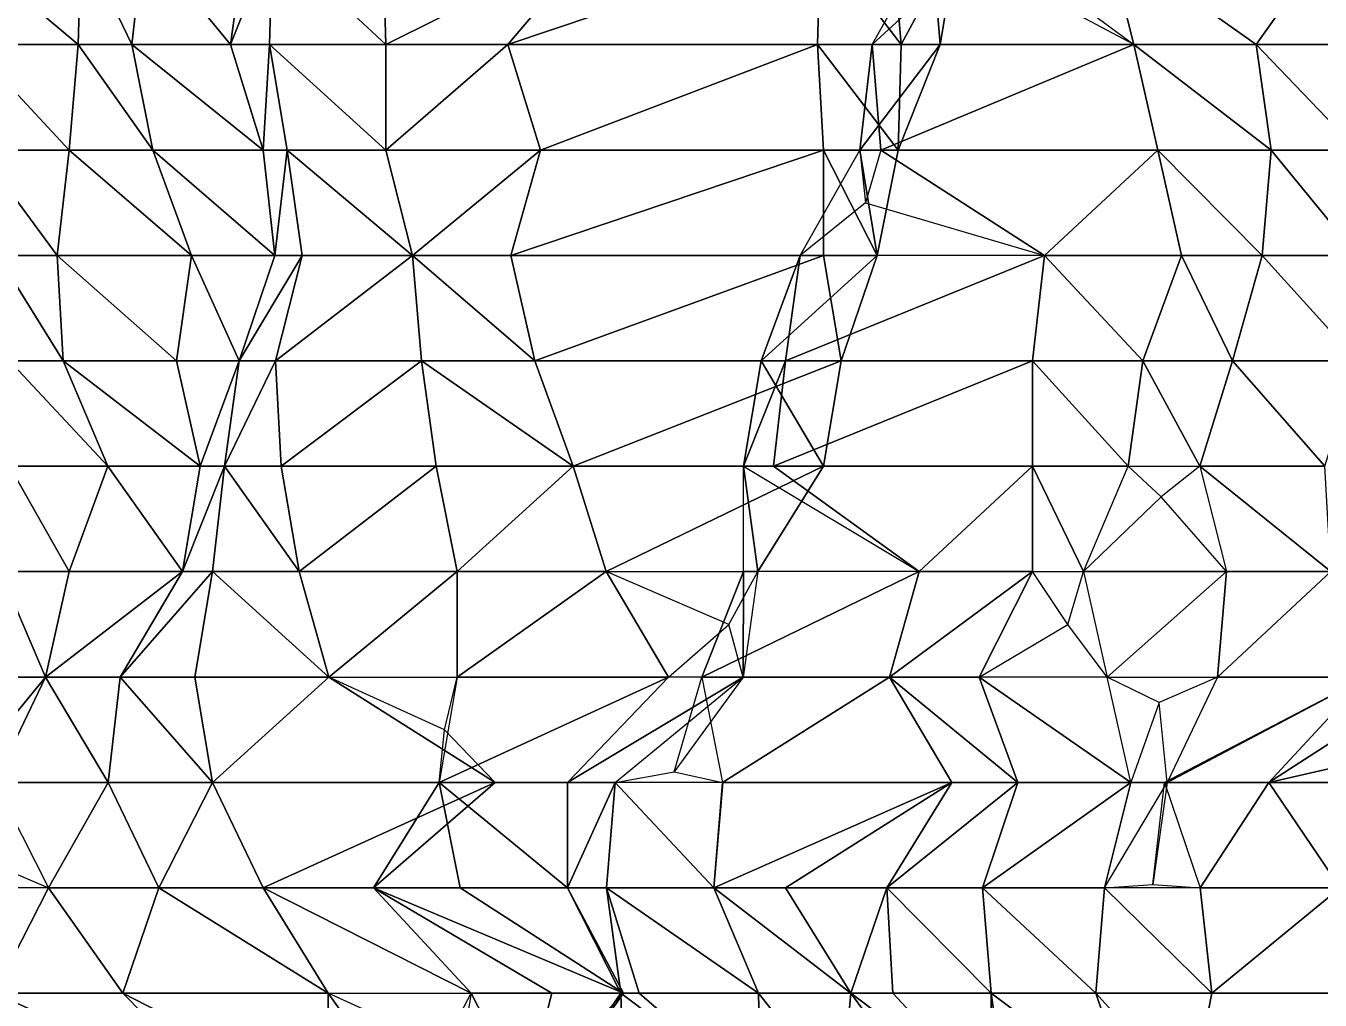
# Model space of a CAD drawing. Header units: metres. Extents: x -317 to 276, y -240 to 234.
# Drawn here: x -180.3 to -106.7, y -36.4 to 19.1 of the extents above; entities that cross this region are included whole.
import ezdxf

# ---------------------------------------------------------------- set-up
doc = ezdxf.new("R2010")
doc.units = ezdxf.units.M

msp = doc.modelspace()

# ---------------------------------------------------------------- linework, layer by layer
for points in [[(-184.49083, 24, -468.00378), (-177.36403, 18, -467.47327), (-177.19481, 24, -467.1635), (-177.1947, 24.0001, -467.16342)], [(-184.49083, 24, -468.00378), (-183.47557, 18, -466.1454), (-177.36403, 18, -467.47327), (-177.36392, 18.0001, -467.47318)], [(-177.19481, 24, -467.1635), (-177.36403, 18, -467.47327), (-174.29825, 18, -474.37634), (-174.29814, 18.0001, -474.37625)], [(-177.19481, 24, -467.1635), (-174.29825, 18, -474.37634), (-173.62141, 24, -473.13742), (-173.6213, 24.0001, -473.13733)], [(-173.62141, 24, -473.13742), (-174.29825, 18, -474.37634), (-168.69435, 18, -476.63345), (-168.69424, 18.0001, -476.63336)], [(-173.62141, 24, -473.13742), (-168.69435, 18, -476.63345), (-167.8483, 24, -475.08478), (-167.84819, 24.0001, -475.0847)], [(-168.69435, 18, -476.63345), (-166.47461, 18, -485.08524), (-166.3054, 24, -484.7755), (-166.3053, 24.0001, -484.77542)], [(-168.69435, 18, -476.63345), (-166.3054, 24, -484.7755), (-167.8483, 24, -475.08478), (-167.84819, 24.0001, -475.0847)], [(-166.3054, 24, -484.7755), (-166.47461, 18, -485.08524), (-159.85544, 18, -485.4839), (-159.85533, 18.0001, -485.4838)], [(-166.3054, 24, -484.7755), (-159.85544, 18, -485.4839), (-160.02464, 24, -485.79364), (-160.02454, 24.0001, -485.79355)], [(-159.85544, 18, -485.4839), (-147.82158, 24, -475.97107), (-160.02464, 24, -485.79364), (-160.02454, 24.0001, -485.79355)], [(-159.85544, 18, -485.4839), (-152.89786, 18, -485.26312), (-147.82158, 24, -475.97107), (-147.82147, 24.0001, -475.97098)], [(-152.89786, 18, -485.26312), (-135.2801, 18, -465.529), (-135.1109, 24, -465.21927), (-135.1108, 24.0001, -465.21918)], [(-152.89786, 18, -485.26312), (-135.1109, 24, -465.21927), (-147.82158, 24, -475.97107), (-147.82147, 24.0001, -475.97098)], [(-135.1109, 24, -465.21927), (-135.2801, 18, -465.529), (-130.52223, 18, -469.33478), (-130.52213, 18.0001, -469.3347)], [(-135.1109, 24, -465.21927), (-130.52223, 18, -469.33478), (-131.02986, 24, -470.26398), (-131.02975, 24.0001, -470.2639)], [(-128.30249, 18, -477.78656), (-132.17429, 18, -497.3888), (-128.79012, 24, -491.1941), (-128.79001, 24.0001, -491.194)], [(-130.52223, 18, -469.33478), (-127.28723, 24, -475.92813), (-131.02986, 24, -470.26398), (-131.02975, 24.0001, -470.2639)], [(-130.52223, 18, -469.33478), (-128.30249, 18, -477.78656), (-127.28723, 24, -475.92813), (-127.28713, 24.0001, -475.92804)], [(-128.30249, 18, -477.78656), (-128.79012, 24, -491.1941), (-127.28723, 24, -475.92813), (-127.28713, 24.0001, -475.92804)], [(-118.766754, 24, -497.8764), (-125.385925, 24, -497.47772), (-117.263885, 18, -482.61044), (-117.26379, 18.0001, -482.61035)], [(-118.766754, 24, -497.8764), (-117.263885, 18, -482.61044), (-110.30629, 18, -482.38965), (-110.30619, 18.0001, -482.38956)], [(-106.056046, 24, -487.12463), (-118.766754, 24, -497.8764), (-110.30629, 18, -482.38965), (-110.30619, 18.0001, -482.38956)], [(-106.056046, 24, -487.12463), (-110.30629, 18, -482.38965), (-104.19475, 18, -483.71753), (-104.19465, 18.0001, -483.71744)], [(-126.7048, 23.029419, -493.63446), (-132.17429, 18, -497.3888), (-117.263885, 18, -482.61044), (-117.26379, 18.0001, -482.61035)], [(-183.47557, 18, -466.1454), (-177.87164, 12, -468.40247), (-177.36403, 18, -467.47327), (-177.36392, 18.0001, -467.47318)], [(-183.47557, 18, -466.1454), (-182.96794, 12, -465.2162), (-177.87164, 12, -468.40247), (-177.87154, 12.0001, -468.40237)], [(-177.36403, 18, -467.47327), (-177.87164, 12, -468.40247), (-173.11378, 12, -472.20822), (-173.11368, 12.0001, -472.20813)], [(-177.36403, 18, -467.47327), (-173.11378, 12, -472.20822), (-174.29825, 18, -474.37634), (-174.29814, 18.0001, -474.37625)], [(-174.29825, 18, -474.37634), (-166.83305, 12, -473.22638), (-168.69435, 18, -476.63345), (-168.69424, 18.0001, -476.63336)], [(-174.29825, 18, -474.37634), (-173.11378, 12, -472.20822), (-166.83305, 12, -473.22638), (-166.83295, 12.0001, -473.2263)], [(-166.83305, 12, -473.22638), (-166.47461, 18, -485.08524), (-168.69435, 18, -476.63345), (-168.69424, 18.0001, -476.63336)], [(-166.83305, 12, -473.22638), (-165.45935, 12, -483.2268), (-166.47461, 18, -485.08524), (-166.4745, 18.0001, -485.08514)], [(-166.47461, 18, -485.08524), (-159.85544, 12, -485.4839), (-159.85544, 18, -485.4839), (-159.85533, 18.0001, -485.4838)], [(-166.47461, 18, -485.08524), (-165.45935, 12, -483.2268), (-159.85544, 12, -485.4839), (-159.85533, 12.0001, -485.4838)], [(-159.85544, 12, -485.4839), (-151.03656, 12, -481.85602), (-152.89786, 18, -485.26312), (-152.89775, 18.0001, -485.26303)], [(-159.85544, 12, -485.4839), (-152.89786, 18, -485.26312), (-159.85544, 18, -485.4839), (-159.85533, 18.0001, -485.4838)], [(-151.03656, 12, -481.85602), (-135.2801, 18, -465.529), (-152.89786, 18, -485.26312), (-152.89775, 18.0001, -485.26303)], [(-151.03656, 12, -481.85602), (-134.9417, 12, -464.90955), (-135.2801, 18, -465.529), (-135.28, 18.0001, -465.5289)], [(-135.2801, 18, -465.529), (-130.69144, 12, -469.6445), (-130.52223, 18, -469.33478), (-130.52213, 18.0001, -469.3347)], [(-135.2801, 18, -465.529), (-134.9417, 12, -464.90955), (-130.69144, 12, -469.6445), (-130.69133, 12.0001, -469.6444)], [(-130.69144, 12, -469.6445), (-132.87114, 12, -486.1494), (-128.30249, 18, -477.78656), (-128.30238, 18.0001, -477.78647)], [(-132.87114, 12, -486.1494), (-131.66666, 12, -496.4596), (-132.17429, 18, -497.3888), (-132.17418, 18.0001, -497.3887)], [(-132.87114, 12, -486.1494), (-132.17429, 18, -497.3888), (-128.30249, 18, -477.78656), (-128.30238, 18.0001, -477.78647)], [(-131.66666, 12, -496.4596), (-117.263885, 18, -482.61044), (-132.17429, 18, -497.3888), (-132.17418, 18.0001, -497.3887)], [(-131.66666, 12, -496.4596), (-115.91022, 12, -480.13257), (-117.263885, 18, -482.61044), (-117.26379, 18.0001, -482.61035)], [(-130.69144, 12, -469.6445), (-128.30249, 18, -477.78656), (-130.52223, 18, -469.33478), (-130.52213, 18.0001, -469.3347)], [(-117.263885, 18, -482.61044), (-109.46025, 12, -480.84097), (-110.30629, 18, -482.38965), (-110.30619, 18.0001, -482.38956)], [(-117.263885, 18, -482.61044), (-115.91022, 12, -480.13257), (-109.46025, 12, -480.84097), (-109.46015, 12.0001, -480.84088)], [(-110.30629, 18, -482.38965), (-104.53317, 12, -484.337), (-104.19475, 18, -483.71753), (-104.19465, 18.0001, -483.71744)], [(-110.30629, 18, -482.38965), (-109.46025, 12, -480.84097), (-104.53317, 12, -484.337), (-104.53307, 12.0001, -484.3369)], [(-182.96794, 12, -465.2162), (-178.5485, 6, -469.64142), (-177.87164, 12, -468.40247), (-177.87154, 12.0001, -468.40237)], [(-182.96794, 12, -465.2162), (-181.9527, 6, -463.35776), (-178.5485, 6, -469.64142), (-178.54839, 6.0001, -469.64133)], [(-177.87164, 12, -468.40247), (-178.5485, 6, -469.64142), (-170.91408, 6, -468.18164), (-170.91397, 6.0001, -468.18155)], [(-177.87164, 12, -468.40247), (-170.91408, 6, -468.18164), (-173.11378, 12, -472.20822), (-173.11368, 12.0001, -472.20813)], [(-173.11378, 12, -472.20822), (-166.15622, 6, -471.98743), (-166.83305, 12, -473.22638), (-166.83295, 12.0001, -473.2263)], [(-173.11378, 12, -472.20822), (-170.91408, 6, -468.18164), (-166.15622, 6, -471.98743), (-166.15611, 6.0001, -471.98734)], [(-166.15622, 6, -471.98743), (-165.45935, 12, -483.2268), (-166.83305, 12, -473.22638), (-166.83295, 12.0001, -473.2263)], [(-166.15622, 6, -471.98743), (-164.61331, 6, -481.67816), (-165.45935, 12, -483.2268), (-165.45924, 12.0001, -483.2267)], [(-165.45935, 12, -483.2268), (-158.33255, 6, -482.6963), (-159.85544, 12, -485.4839), (-159.85533, 12.0001, -485.4838)], [(-165.45935, 12, -483.2268), (-164.61331, 6, -481.67816), (-158.33255, 6, -482.6963), (-158.33244, 6.0001, -482.6962)], [(-158.33255, 6, -482.6963), (-151.03656, 12, -481.85602), (-159.85544, 12, -485.4839), (-159.85533, 12.0001, -485.4838)], [(-158.33255, 6, -482.6963), (-152.72864, 6, -484.95337), (-151.03656, 12, -481.85602), (-151.03645, 12.0001, -481.85593)], [(-152.72864, 6, -484.95337), (-134.9417, 6, -464.90955), (-134.9417, 12, -464.90955), (-134.94159, 12.0001, -464.90945)], [(-152.72864, 6, -484.95337), (-134.9417, 12, -464.90955), (-151.03656, 12, -481.85602), (-151.03645, 12.0001, -481.85593)], [(-131.8759, 6, -471.81265), (-136.25531, 6, -492.3441), (-132.87114, 12, -486.1494), (-132.87103, 12.0001, -486.14932)], [(-132.87114, 12, -486.1494), (-132.54994, 9, -488.89877), (-136.25531, 6, -492.3441), (-136.2552, 6.0001, -492.344)], [(-134.9417, 12, -464.90955), (-131.8759, 6, -471.81265), (-130.69144, 12, -469.6445), (-130.69133, 12.0001, -469.6444)], [(-134.9417, 12, -464.90955), (-134.9417, 6, -464.90955), (-131.8759, 6, -471.81265), (-131.8758, 6.0001, -471.81256)], [(-131.8759, 6, -471.81265), (-132.87114, 12, -486.1494), (-130.69144, 12, -469.6445), (-130.69133, 12.0001, -469.6444)], [(-122.36017, 6, -479.42416), (-131.66666, 12, -496.4596), (-132.54994, 9, -488.89877), (-132.54984, 9.0001, -488.89868)], [(-122.36017, 6, -479.42416), (-115.91022, 12, -480.13257), (-131.66666, 12, -496.4596), (-131.66655, 12.0001, -496.4595)], [(-122.36017, 6, -479.42416), (-114.55655, 6, -477.6547), (-115.91022, 12, -480.13257), (-115.91012, 12.0001, -480.13248)], [(-115.91022, 12, -480.13257), (-109.96788, 6, -481.77017), (-109.46025, 12, -480.84097), (-109.46015, 12.0001, -480.84088)], [(-115.91022, 12, -480.13257), (-114.55655, 6, -477.6547), (-109.96788, 6, -481.77017), (-109.96778, 6.0001, -481.77008)], [(-109.46025, 12, -480.84097), (-109.96788, 6, -481.77017), (-104.53317, 6, -484.337), (-104.53307, 6.0001, -484.3369)], [(-109.46025, 12, -480.84097), (-104.53317, 6, -484.337), (-104.53317, 12, -484.337), (-104.53307, 12.0001, -484.3369)], [(-181.9527, 6, -463.35776), (-178.21007, 0, -469.02194), (-178.5485, 6, -469.64142), (-178.54839, 6.0001, -469.64133)], [(-181.9527, 6, -463.35776), (-181.27585, 0, -462.11884), (-178.21007, 0, -469.02194), (-178.20996, 0.0001, -469.02185)], [(-178.5485, 6, -469.64142), (-171.76012, 0, -469.73035), (-170.91408, 6, -468.18164), (-170.91397, 6.0001, -468.18155)], [(-178.5485, 6, -469.64142), (-178.21007, 0, -469.02194), (-171.76012, 0, -469.73035), (-171.76001, 0.0001, -469.73026)], [(-170.91408, 6, -468.18164), (-171.76012, 0, -469.73035), (-168.18672, 0, -475.70425), (-168.18661, 0.0001, -475.70416)], [(-170.91408, 6, -468.18164), (-168.18672, 0, -475.70425), (-166.15622, 6, -471.98743), (-166.15611, 6.0001, -471.98734)], [(-168.18672, 0, -475.70425), (-166.13618, 0, -484.46576), (-164.61331, 6, -481.67816), (-164.6132, 6.0001, -481.67807)], [(-168.18672, 0, -475.70425), (-164.61331, 6, -481.67816), (-166.15622, 6, -471.98743), (-166.15611, 6.0001, -471.98734)], [(-166.13618, 0, -484.46576), (-157.82492, 0, -481.7671), (-158.33255, 6, -482.6963), (-158.33244, 6.0001, -482.6962)], [(-166.13618, 0, -484.46576), (-158.33255, 6, -482.6963), (-164.61331, 6, -481.67816), (-164.6132, 6.0001, -481.67807)], [(-158.33255, 6, -482.6963), (-151.37497, 0, -482.4755), (-152.72864, 6, -484.95337), (-152.72853, 6.0001, -484.95328)], [(-158.33255, 6, -482.6963), (-157.82492, 0, -481.7671), (-151.37497, 0, -482.4755), (-151.37486, 0.0001, -482.4754)], [(-151.37497, 0, -482.4755), (-134.9417, 6, -464.90955), (-152.72864, 6, -484.95337), (-152.72853, 6.0001, -484.95328)], [(-151.37497, 0, -482.4755), (-133.92644, 0, -463.05112), (-134.9417, 6, -464.90955), (-134.94159, 6.0001, -464.90945)], [(-133.92644, 0, -463.05112), (-138.47505, 0, -483.8923), (-131.8759, 6, -471.81265), (-131.8758, 6.0001, -471.81256)], [(-138.47505, 0, -483.8923), (-137.10136, 0, -493.89276), (-136.25531, 6, -492.3441), (-136.2552, 6.0001, -492.344)], [(-138.47505, 0, -483.8923), (-136.25531, 6, -492.3441), (-131.8759, 6, -471.81265), (-131.8758, 6.0001, -471.81256)], [(-137.10136, 0, -493.89276), (-123.037, 0, -480.6631), (-122.36017, 6, -479.42416), (-122.36007, 6.0001, -479.42407)], [(-137.10136, 0, -493.89276), (-122.36017, 6, -479.42416), (-136.25531, 6, -492.3441), (-136.2552, 6.0001, -492.344)], [(-133.92644, 0, -463.05112), (-131.8759, 6, -471.81265), (-134.9417, 6, -464.90955), (-134.94159, 6.0001, -464.90945)], [(-122.36017, 6, -479.42416), (-123.037, 0, -480.6631), (-116.756256, 0, -481.68124), (-116.75616, 0.0001, -481.68115)], [(-122.36017, 6, -479.42416), (-116.756256, 0, -481.68124), (-114.55655, 6, -477.6547), (-114.55645, 6.0001, -477.6546)], [(-114.55655, 6, -477.6547), (-116.756256, 0, -481.68124), (-111.65997, 0, -484.86752), (-111.659874, 0.0001, -484.86743)], [(-114.55655, 6, -477.6547), (-111.65997, 0, -484.86752), (-109.96788, 6, -481.77017), (-109.96778, 6.0001, -481.77008)], [(-109.96788, 6, -481.77017), (-111.65997, 0, -484.86752), (-104.53317, 0, -484.337), (-104.53307, 0.0001, -484.3369)], [(-109.96788, 6, -481.77017), (-104.53317, 0, -484.337), (-104.53317, 6, -484.337), (-104.53307, 6.0001, -484.3369)], [(-181.27585, 0, -462.11884), (-175.67194, -6, -464.37592), (-178.21007, 0, -469.02194), (-178.20996, 0.0001, -469.02185)], [(-181.27585, 0, -462.11884), (-181.27585, -6, -462.11884), (-175.67194, -6, -464.37592), (-175.67183, -5.9999, -464.37582)], [(-178.21007, 0, -469.02194), (-170.40645, -6, -467.25244), (-171.76012, 0, -469.73035), (-171.76001, 0.0001, -469.73026)], [(-178.21007, 0, -469.02194), (-175.67194, -6, -464.37592), (-170.40645, -6, -467.25244), (-170.40634, -5.9999, -467.25235)], [(-170.40645, -6, -467.25244), (-168.18672, 0, -475.70425), (-171.76012, 0, -469.73035), (-171.76001, 0.0001, -469.73026)], [(-170.40645, -6, -467.25244), (-169.03276, -6, -477.25293), (-168.18672, 0, -475.70425), (-168.18661, 0.0001, -475.70416)], [(-169.03276, -6, -477.25293), (-165.79778, -6, -483.84628), (-166.13618, 0, -484.46576), (-166.13608, 0.0001, -484.46567)], [(-169.03276, -6, -477.25293), (-166.13618, 0, -484.46576), (-168.18672, 0, -475.70425), (-168.18661, 0.0001, -475.70416)], [(-165.79778, -6, -483.84628), (-157.82492, 0, -481.7671), (-166.13618, 0, -484.46576), (-166.13608, 0.0001, -484.46567)], [(-165.79778, -6, -483.84628), (-156.97888, -6, -480.2184), (-157.82492, 0, -481.7671), (-157.82481, 0.0001, -481.767)], [(-157.82492, 0, -481.7671), (-149.17526, -6, -478.44894), (-151.37497, 0, -482.4755), (-151.37486, 0.0001, -482.4754)], [(-157.82492, 0, -481.7671), (-156.97888, -6, -480.2184), (-149.17526, -6, -478.44894), (-149.17516, -5.9999, -478.44885)], [(-149.17526, -6, -478.44894), (-133.92644, 0, -463.05112), (-151.37497, 0, -482.4755), (-151.37486, 0.0001, -482.4754)], [(-149.17526, -6, -478.44894), (-134.9417, -6, -464.90955), (-133.92644, 0, -463.05112), (-133.92633, 0.0001, -463.05103)], [(-134.9417, -6, -464.90955), (-139.49031, -6, -485.75073), (-138.47505, 0, -483.8923), (-138.47495, 0.0001, -483.8922)], [(-139.49031, -6, -485.75073), (-137.7782, -6, -495.1317), (-137.10136, 0, -493.89276), (-137.10126, 0.0001, -493.89267)], [(-139.49031, -6, -485.75073), (-137.10136, 0, -493.89276), (-138.47505, 0, -483.8923), (-138.47495, 0.0001, -483.8922)], [(-134.9417, -6, -464.90955), (-138.47505, 0, -483.8923), (-133.92644, 0, -463.05112), (-133.92633, 0.0001, -463.05103)], [(-137.7782, -6, -495.1317), (-123.037, -6, -480.6631), (-123.037, 0, -480.6631), (-123.0369, 0.0001, -480.663)], [(-137.7782, -6, -495.1317), (-123.037, 0, -480.6631), (-137.10136, 0, -493.89276), (-137.10126, 0.0001, -493.89267)], [(-123.037, 0, -480.6631), (-117.60231, -6, -483.22992), (-116.756256, 0, -481.68124), (-116.75616, 0.0001, -481.68115)], [(-123.037, 0, -480.6631), (-123.037, -6, -480.6631), (-117.60231, -6, -483.22992), (-117.60221, -5.9999, -483.22983)], [(-116.756256, 0, -481.68124), (-117.60231, -6, -483.22992), (-113.52127, -6, -488.2746), (-113.52117, -5.9999, -488.2745)], [(-116.756256, 0, -481.68124), (-113.52127, -6, -488.2746), (-111.65997, 0, -484.86752), (-111.659874, 0.0001, -484.86743)], [(-111.65997, 0, -484.86752), (-113.52127, -6, -488.2746), (-106.39447, -6, -487.74408), (-106.39437, -5.9999, -487.744)], [(-111.65997, 0, -484.86752), (-106.39447, -6, -487.74408), (-104.53317, 0, -484.337), (-104.53307, 0.0001, -484.3369)], [(-181.27585, -6, -462.11884), (-181.78348, -12, -463.04803), (-177.87164, -12, -468.40247), (-177.87154, -11.9999, -468.40237)], [(-181.27585, -6, -462.11884), (-177.87164, -12, -468.40247), (-175.67194, -6, -464.37592), (-175.67183, -5.9999, -464.37582)], [(-175.67194, -6, -464.37592), (-177.87164, -12, -468.40247), (-171.42169, -12, -469.11087), (-171.42159, -11.9999, -469.11078)], [(-175.67194, -6, -464.37592), (-171.42169, -12, -469.11087), (-170.40645, -6, -467.25244), (-170.40634, -5.9999, -467.25235)], [(-171.42169, -12, -469.11087), (-169.7096, -12, -478.49185), (-169.03276, -6, -477.25293), (-169.03265, -5.9999, -477.25284)], [(-171.42169, -12, -469.11087), (-169.03276, -6, -477.25293), (-170.40645, -6, -467.25244), (-170.40634, -5.9999, -467.25235)], [(-169.03276, -6, -477.25293), (-169.7096, -12, -478.49185), (-164.78252, -12, -481.98788), (-164.78241, -11.9999, -481.9878)], [(-169.03276, -6, -477.25293), (-164.78252, -12, -481.98788), (-165.79778, -6, -483.84628), (-165.79767, -5.9999, -483.8462)], [(-164.78252, -12, -481.98788), (-156.97888, -6, -480.2184), (-165.79778, -6, -483.84628), (-165.79767, -5.9999, -483.8462)], [(-164.78252, -12, -481.98788), (-155.79442, -12, -478.05026), (-156.97888, -6, -480.2184), (-156.97878, -5.9999, -480.21832)], [(-155.79442, -12, -478.05026), (-149.17526, -6, -478.44894), (-156.97888, -6, -480.2184), (-156.97878, -5.9999, -480.21832)], [(-155.79442, -12, -478.05026), (-147.31396, -12, -475.04187), (-149.17526, -6, -478.44894), (-149.17516, -5.9999, -478.44885)], [(-147.31396, -12, -475.04187), (-134.9417, -6, -464.90955), (-149.17526, -6, -478.44894), (-149.17516, -5.9999, -478.44885)], [(-147.31396, -12, -475.04187), (-138.66429, -12, -471.7237), (-134.9417, -6, -464.90955), (-134.94159, -5.9999, -464.90945)], [(-138.66429, -12, -471.7237), (-139.49031, -12, -485.75073), (-139.49031, -6, -485.75073), (-139.4902, -5.9999, -485.75064)], [(-138.66429, -12, -471.7237), (-139.49031, -6, -485.75073), (-134.9417, -6, -464.90955), (-134.94159, -5.9999, -464.90945)], [(-129.48695, -12, -479.9547), (-137.7782, -6, -495.1317), (-139.49031, -6, -485.75073), (-139.4902, -5.9999, -485.75064)], [(-129.48695, -12, -479.9547), (-123.037, -6, -480.6631), (-137.7782, -6, -495.1317), (-137.77809, -5.9999, -495.13162)], [(-129.48695, -12, -479.9547), (-123.037, -12, -480.6631), (-123.037, -6, -480.6631), (-123.0369, -5.9999, -480.663)], [(-123.037, -6, -480.6631), (-120.14044, -12, -487.87595), (-117.60231, -6, -483.22992), (-117.60221, -5.9999, -483.22983)], [(-123.037, -6, -480.6631), (-123.037, -12, -480.6631), (-120.14044, -12, -487.87595), (-120.14034, -11.9999, -487.87585)], [(-113.52127, -6, -488.2746), (-115.70984, -7.75, -486.0233), (-117.60231, -6, -483.22992), (-117.60221, -5.9999, -483.22983)], [(-113.52127, -6, -488.2746), (-106.056046, -12, -487.12463), (-106.39447, -6, -487.74408), (-106.39437, -5.9999, -487.744)], [(-113.52127, -6, -488.2746), (-111.99838, -12, -485.487), (-106.056046, -12, -487.12463), (-106.05595, -11.9999, -487.12454)], [(-115.70984, -7.75, -486.0233), (-120.14044, -12, -487.87595), (-111.99838, -12, -485.487), (-111.99828, -11.9999, -485.4869)], [(-181.78348, -12, -463.04803), (-183.814, -18, -466.76483), (-179.22533, -18, -470.88034), (-179.22522, -17.9999, -470.88025)], [(-181.78348, -12, -463.04803), (-179.22533, -18, -470.88034), (-177.87164, -12, -468.40247), (-177.87154, -11.9999, -468.40237)], [(-179.22533, -18, -470.88034), (-174.97508, -18, -475.6153), (-171.42169, -12, -469.11087), (-171.42159, -11.9999, -469.11078)], [(-179.22533, -18, -470.88034), (-171.42169, -12, -469.11087), (-177.87164, -12, -468.40247), (-177.87154, -11.9999, -468.40237)], [(-174.97508, -18, -475.6153), (-170.72485, -18, -480.35028), (-169.7096, -12, -478.49185), (-169.70949, -11.9999, -478.49176)], [(-174.97508, -18, -475.6153), (-169.7096, -12, -478.49185), (-171.42169, -12, -469.11087), (-171.42159, -11.9999, -469.11078)], [(-169.7096, -12, -478.49185), (-170.72485, -18, -480.35028), (-163.09042, -18, -478.89053), (-163.09032, -17.9999, -478.89044)], [(-169.7096, -12, -478.49185), (-163.09042, -18, -478.89053), (-164.78252, -12, -481.98788), (-164.78241, -11.9999, -481.9878)], [(-163.09042, -18, -478.89053), (-155.79442, -12, -478.05026), (-164.78252, -12, -481.98788), (-164.78241, -11.9999, -481.9878)], [(-163.09042, -18, -478.89053), (-155.79442, -18, -478.05026), (-155.79442, -12, -478.05026), (-155.79431, -11.9999, -478.05017)], [(-155.79442, -18, -478.05026), (-143.76057, -18, -468.5374), (-147.31396, -12, -475.04187), (-147.31386, -11.9999, -475.04178)], [(-155.79442, -18, -478.05026), (-147.31396, -12, -475.04187), (-155.79442, -12, -478.05026), (-155.79431, -11.9999, -478.05017)], [(-143.76057, -18, -468.5374), (-140.32768, -15, -472.36182), (-147.31396, -12, -475.04187), (-147.31386, -11.9999, -475.04178)], [(-139.51033, -18, -473.27237), (-141.85924, -18, -490.087), (-139.49031, -12, -485.75073), (-139.4902, -11.9999, -485.75064)], [(-141.85924, -18, -490.087), (-131.17905, -18, -483.05206), (-129.48695, -12, -479.9547), (-129.48685, -11.9999, -479.95462)], [(-141.85924, -18, -490.087), (-129.48695, -12, -479.9547), (-139.49031, -12, -485.75073), (-139.4902, -11.9999, -485.75064)], [(-138.66429, -12, -471.7237), (-139.51033, -18, -473.27237), (-140.32768, -15, -472.36182), (-140.32758, -14.9999, -472.36172)], [(-139.51033, -18, -473.27237), (-139.49031, -12, -485.75073), (-138.66429, -12, -471.7237), (-138.66418, -11.9999, -471.7236)], [(-131.17905, -18, -483.05206), (-126.08276, -18, -486.23834), (-123.037, -12, -480.6631), (-123.0369, -11.9999, -480.663)], [(-131.17905, -18, -483.05206), (-123.037, -12, -480.6631), (-129.48695, -12, -479.9547), (-129.48685, -11.9999, -479.95462)], [(-123.037, -12, -480.6631), (-126.08276, -18, -486.23834), (-121.03169, -15, -485.65662), (-121.03159, -14.9999, -485.65652)], [(-118.78677, -18, -485.39807), (-121.03169, -15, -485.65662), (-120.14044, -12, -487.87595), (-120.14034, -11.9999, -487.87585)], [(-118.78677, -18, -485.39807), (-111.99838, -12, -485.487), (-120.14044, -12, -487.87595), (-120.14034, -11.9999, -487.87585)], [(-118.78677, -18, -485.39807), (-112.50601, -18, -486.4162), (-111.99838, -12, -485.487), (-111.99828, -11.9999, -485.4869)], [(-112.50601, -18, -486.4162), (-104.02554, -18, -483.40778), (-106.056046, -12, -487.12463), (-106.05595, -11.9999, -487.12454)], [(-112.50601, -18, -486.4162), (-106.056046, -12, -487.12463), (-111.99838, -12, -485.487), (-111.99828, -11.9999, -485.4869)], [(-184.1524, -24, -467.3843), (-182.10188, -24, -476.14584), (-179.22533, -18, -470.88034), (-179.22522, -17.9999, -470.88025)], [(-184.1524, -24, -467.3843), (-179.22533, -18, -470.88034), (-183.814, -18, -466.76483), (-183.81389, -17.9999, -466.76474)], [(-179.22533, -18, -470.88034), (-182.10188, -24, -476.14584), (-175.65193, -24, -476.85425), (-175.65182, -23.9999, -476.85416)], [(-179.22533, -18, -470.88034), (-175.65193, -24, -476.85425), (-174.97508, -18, -475.6153), (-174.97498, -17.9999, -475.6152)], [(-174.97508, -18, -475.6153), (-175.65193, -24, -476.85425), (-169.7096, -24, -478.49185), (-169.70949, -23.9999, -478.49176)], [(-174.97508, -18, -475.6153), (-169.7096, -24, -478.49185), (-170.72485, -18, -480.35028), (-170.72475, -17.9999, -480.3502)], [(-169.7096, -24, -478.49185), (-163.09042, -18, -478.89053), (-170.72485, -18, -480.35028), (-170.72475, -17.9999, -480.3502)], [(-169.7096, -24, -478.49185), (-153.61472, -24, -461.54538), (-163.09042, -18, -478.89053), (-163.09032, -17.9999, -478.89044)], [(-153.61472, -24, -461.54538), (-156.5005, -21, -478.1316), (-163.09042, -18, -478.89053), (-163.09032, -17.9999, -478.89044)], [(-156.80966, -24, -479.9087), (-149.51367, -24, -479.06842), (-143.76057, -18, -468.5374), (-143.76047, -17.9999, -468.53732)], [(-156.80966, -24, -479.9087), (-143.76057, -18, -468.5374), (-155.79442, -18, -478.05026), (-155.79431, -17.9999, -478.05017)], [(-155.79442, -18, -478.05026), (-156.80966, -24, -479.9087), (-156.5005, -21, -478.1316), (-156.5004, -20.9999, -478.1315)], [(-149.51367, -24, -479.06842), (-146.78632, -24, -486.59097), (-139.51033, -18, -473.27237), (-139.51022, -17.9999, -473.27228)], [(-149.51367, -24, -479.06842), (-139.51033, -18, -473.27237), (-143.76057, -18, -468.5374), (-143.76047, -17.9999, -468.53732)], [(-139.51033, -18, -473.27237), (-143.42596, -23.399994, -486.6974), (-141.85924, -18, -490.087), (-141.85913, -17.9999, -490.0869)], [(-140.67477, -24, -487.91885), (-131.17905, -18, -483.05206), (-141.85924, -18, -490.087), (-141.85913, -17.9999, -490.0869)], [(-140.67477, -24, -487.91885), (-127.625656, -24, -476.5476), (-131.17905, -18, -483.05206), (-131.17894, -17.9999, -483.05197)], [(-123.88306, -24, -482.2118), (-126.08276, -18, -486.23834), (-131.17905, -18, -483.05206), (-131.17894, -17.9999, -483.05197)], [(-123.88306, -24, -482.2118), (-131.17905, -18, -483.05206), (-127.625656, -24, -476.5476), (-127.62556, -23.9999, -476.54752)], [(-126.08276, -18, -486.23834), (-117.433105, -24, -482.92017), (-118.78677, -18, -485.39807), (-118.786674, -17.9999, -485.39798)], [(-126.08276, -18, -486.23834), (-123.88306, -24, -482.2118), (-117.433105, -24, -482.92017), (-117.43301, -23.9999, -482.92007)], [(-112.50601, -18, -486.4162), (-115.82913, -19.440002, -486.24164), (-118.78677, -18, -485.39807), (-118.786674, -17.9999, -485.39798)], [(-115.38257, -24, -491.6817), (-115.53175, -24, -504.4698), (-104.02554, -18, -483.40778), (-104.025444, -17.9999, -483.40768)], [(-104.02554, -18, -483.40778), (-115.53175, -24, -504.4698), (-109.58943, -24, -506.1074), (-109.58933, -23.9999, -506.1073)], [(-115.38257, -24, -491.6817), (-104.02554, -18, -483.40778), (-112.50601, -18, -486.4162), (-112.50591, -17.9999, -486.4161)], [(-104.02554, -18, -483.40778), (-109.58943, -24, -506.1074), (-100.28293, -18, -489.07196), (-100.28283, -17.9999, -489.07187)], [(-109.58943, -24, -506.1074), (-84.8649, -24, -473.3644), (-83.342026, -18, -470.57678), (-83.34193, -17.9999, -470.5767)], [(-109.58943, -24, -506.1074), (-83.342026, -18, -470.57678), (-100.28293, -18, -489.07196), (-100.28283, -17.9999, -489.07187)], [(-115.82913, -19.440002, -486.24164), (-117.433105, -24, -482.92017), (-115.38257, -24, -491.6817), (-115.38247, -23.9999, -491.6816)], [(-143.42596, -23.399994, -486.6974), (-140.67477, -24, -487.91885), (-146.78632, -24, -486.59097), (-146.78621, -23.9999, -486.59088)], [(-175.65193, -24, -476.85425), (-182.10188, -24, -476.14584), (-179.0561, -30, -470.57062), (-179.056, -29.9999, -470.57053)], [(-175.65193, -24, -476.85425), (-179.0561, -30, -470.57062), (-172.77538, -30, -471.58875), (-172.77527, -29.9999, -471.58865)], [(-169.7096, -24, -478.49185), (-175.65193, -24, -476.85425), (-172.77538, -30, -471.58875), (-172.77527, -29.9999, -471.58865)], [(-169.7096, -24, -478.49185), (-172.77538, -30, -471.58875), (-166.83305, -30, -473.22638), (-166.83295, -29.9999, -473.2263)], [(-166.83305, -30, -473.22638), (-153.61472, -24, -461.54538), (-169.7096, -24, -478.49185), (-169.70949, -23.9999, -478.49176)], [(-166.83305, -30, -473.22638), (-160.55229, -30, -474.2445), (-153.61472, -24, -461.54538), (-153.61461, -23.9999, -461.5453)], [(-160.55229, -30, -474.2445), (-155.62521, -30, -477.74054), (-156.80966, -24, -479.9087), (-156.80956, -23.9999, -479.9086)], [(-160.55229, -30, -474.2445), (-156.80966, -24, -479.9087), (-153.61472, -24, -461.54538), (-153.61461, -23.9999, -461.5453)], [(-156.80966, -24, -479.9087), (-149.51367, -30, -479.06842), (-149.51367, -24, -479.06842), (-149.51357, -23.9999, -479.06833)], [(-156.80966, -24, -479.9087), (-155.62521, -30, -477.74054), (-149.51367, -30, -479.06842), (-149.51357, -29.9999, -479.06833)], [(-149.51367, -30, -479.06842), (-147.29395, -30, -487.5202), (-146.78632, -24, -486.59097), (-146.78621, -23.9999, -486.59088)], [(-149.51367, -30, -479.06842), (-146.78632, -24, -486.59097), (-149.51367, -24, -479.06842), (-149.51357, -23.9999, -479.06833)], [(-146.78632, -24, -486.59097), (-147.29395, -30, -487.5202), (-141.1824, -30, -488.84808), (-141.1823, -29.9999, -488.848)], [(-146.78632, -24, -486.59097), (-141.1824, -30, -488.84808), (-140.67477, -24, -487.91885), (-140.67467, -23.9999, -487.91876)], [(-141.1824, -30, -488.84808), (-137.10136, -30, -493.89276), (-127.625656, -24, -476.5476), (-127.62556, -23.9999, -476.54752)], [(-141.1824, -30, -488.84808), (-127.625656, -24, -476.5476), (-140.67477, -24, -487.91885), (-140.67467, -23.9999, -487.91876)], [(-127.625656, -24, -476.5476), (-137.10136, -30, -493.89276), (-131.32825, -30, -495.84012), (-131.32814, -29.9999, -495.84003)], [(-127.625656, -24, -476.5476), (-131.32825, -30, -495.84012), (-123.88306, -24, -482.2118), (-123.88296, -23.9999, -482.2117)], [(-123.88306, -24, -482.2118), (-131.32825, -30, -495.84012), (-125.893555, -30, -498.40692), (-125.893456, -29.9999, -498.40683)], [(-123.88306, -24, -482.2118), (-125.893555, -30, -498.40692), (-117.433105, -24, -482.92017), (-117.43301, -23.9999, -482.92007)], [(-117.433105, -24, -482.92017), (-125.893555, -30, -498.40692), (-118.93596, -30, -498.18613), (-118.93586, -29.9999, -498.18604)], [(-117.433105, -24, -482.92017), (-118.93596, -30, -498.18613), (-115.38257, -24, -491.6817), (-115.38247, -23.9999, -491.6816)], [(-115.38257, -24, -491.6817), (-116.195526, -29.818176, -499.4273), (-115.53175, -24, -504.4698), (-115.531654, -23.9999, -504.4697)], [(-109.58943, -24, -506.1074), (-115.53175, -24, -504.4698), (-113.50125, -30, -500.75296), (-113.50115, -29.9999, -500.75287)], [(-109.58943, -24, -506.1074), (-113.50125, -30, -500.75296), (-105.52841, -30, -498.67377), (-105.52831, -29.9999, -498.67368)], [(-105.52841, -30, -498.67377), (-84.8649, -24, -473.3644), (-109.58943, -24, -506.1074), (-109.58933, -23.9999, -506.1073)], [(-182.41985, -28.559998, -470.4704), (-179.0561, -30, -470.57062), (-185.33687, -30, -469.55246), (-185.33676, -29.9999, -469.55237)], [(-179.0561, -30, -470.57062), (-185.33687, -30, -469.55246), (-182.1219, -36, -463.66748), (-182.1218, -35.9999, -463.6674)], [(-179.0561, -30, -470.57062), (-182.1219, -36, -463.66748), (-174.82588, -36, -462.82724), (-174.82578, -35.9999, -462.82715)], [(-172.77538, -30, -471.58875), (-179.0561, -30, -470.57062), (-174.82588, -36, -462.82724), (-174.82578, -35.9999, -462.82715)], [(-172.77538, -30, -471.58875), (-174.82588, -36, -462.82724), (-163.13046, -36, -453.93384), (-163.13036, -35.9999, -453.93375)], [(-166.83305, -30, -473.22638), (-172.77538, -30, -471.58875), (-163.13046, -36, -453.93384), (-163.13036, -35.9999, -453.93375)], [(-166.83305, -30, -473.22638), (-163.13046, -36, -453.93384), (-154.98842, -36, -451.54492), (-154.98831, -35.9999, -451.54483)], [(-160.55229, -30, -474.2445), (-166.83305, -30, -473.22638), (-154.98842, -36, -451.54492), (-154.98831, -35.9999, -451.54483)], [(-146.31871, -36, -460.7051), (-155.62521, -30, -477.74054), (-160.55229, -30, -474.2445), (-160.55219, -29.9999, -474.24442)], [(-160.55229, -30, -474.2445), (-154.98842, -36, -451.54492), (-150.39975, -36, -455.6604), (-150.39964, -35.9999, -455.6603)], [(-146.31871, -36, -460.7051), (-160.55229, -30, -474.2445), (-150.39975, -36, -455.6604), (-150.39964, -35.9999, -455.6603)], [(-149.51367, -30, -479.06842), (-155.62521, -30, -477.74054), (-146.31871, -36, -460.7051), (-146.3186, -35.9999, -460.70502)], [(-146.46791, -36, -473.49316), (-147.29395, -30, -487.5202), (-149.51367, -30, -479.06842), (-149.51357, -29.9999, -479.06833)], [(-149.51367, -30, -479.06842), (-146.31871, -36, -460.7051), (-146.46791, -36, -473.49316), (-146.4678, -35.9999, -473.49307)], [(-146.46791, -36, -473.49316), (-145.43265, -36, -484.1131), (-147.29395, -30, -487.5202), (-147.29384, -29.9999, -487.5201)], [(-147.29395, -30, -487.5202), (-138.64426, -36, -484.20203), (-141.1824, -30, -488.84808), (-141.1823, -29.9999, -488.848)], [(-147.29395, -30, -487.5202), (-145.43265, -36, -484.1131), (-138.64426, -36, -484.20203), (-138.64415, -35.9999, -484.20193)], [(-133.37875, -36, -487.0786), (-137.10136, -30, -493.89276), (-141.1824, -30, -488.84808), (-141.1823, -29.9999, -488.848)], [(-133.37875, -36, -487.0786), (-141.1824, -30, -488.84808), (-138.64426, -36, -484.20203), (-138.64415, -35.9999, -484.20193)], [(-131.32825, -30, -495.84012), (-137.10136, -30, -493.89276), (-133.37875, -36, -487.0786), (-133.37865, -35.9999, -487.07852)], [(-131.32825, -30, -495.84012), (-133.37875, -36, -487.0786), (-130.98982, -36, -495.22064), (-130.98972, -35.9999, -495.22055)], [(-131.32825, -30, -495.84012), (-125.385925, -36, -497.47772), (-125.893555, -30, -498.40692), (-125.893456, -29.9999, -498.40683)], [(-131.32825, -30, -495.84012), (-130.98982, -36, -495.22064), (-125.385925, -36, -497.47772), (-125.385826, -35.9999, -497.47763)], [(-125.893555, -30, -498.40692), (-119.44359, -36, -499.11536), (-118.93596, -30, -498.18613), (-118.93586, -29.9999, -498.18604)], [(-125.893555, -30, -498.40692), (-125.385925, -36, -497.47772), (-119.44359, -36, -499.11536), (-119.44349, -35.9999, -499.11526)], [(-118.93596, -30, -498.18613), (-119.44359, -36, -499.11536), (-112.8244, -36, -499.514), (-112.8243, -35.9999, -499.51392)], [(-116.195526, -29.818176, -499.4273), (-113.50125, -30, -500.75296), (-118.93596, -30, -498.18613), (-118.93586, -29.9999, -498.18604)], [(-118.93596, -30, -498.18613), (-112.8244, -36, -499.514), (-113.50125, -30, -500.75296), (-113.50115, -29.9999, -500.75287)], [(-112.8244, -36, -499.514), (-105.52841, -30, -498.67377), (-113.50125, -30, -500.75296), (-113.50115, -29.9999, -500.75287)], [(-112.8244, -36, -499.514), (-88.77672, -36, -468.00998), (-105.52841, -30, -498.67377), (-105.52831, -29.9999, -498.67368)], [(-168.9236, -42, -439.50818), (-182.1219, -36, -463.66748), (-187.04898, -36, -460.17148), (-187.04887, -35.9999, -460.1714)], [(-168.9236, -42, -439.50818), (-187.04898, -36, -460.17148), (-184.84926, -42, -456.14493), (-184.84915, -41.9999, -456.14484)], [(-174.82588, -36, -462.82724), (-182.1219, -36, -463.66748), (-168.9236, -42, -439.50818), (-168.9235, -41.9999, -439.5081)], [(-174.82588, -36, -462.82724), (-168.9236, -42, -439.50818), (-163.15047, -42, -441.4555), (-163.15036, -41.9999, -441.4554)], [(-163.13046, -36, -453.93384), (-174.82588, -36, -462.82724), (-163.15047, -42, -441.4555), (-163.15036, -41.9999, -441.4554)], [(-163.13046, -36, -453.93384), (-163.15047, -42, -441.4555), (-158.90024, -42, -446.1905), (-158.90013, -41.9999, -446.1904)], [(-158.90024, -42, -446.1905), (-156.56429, -39, -452.0073), (-163.13046, -36, -453.93384), (-163.13036, -35.9999, -453.93375)], [(-154.98842, -36, -451.54492), (-156.00368, -42, -453.40332), (-156.56429, -39, -452.0073), (-156.56418, -38.9999, -452.0072)], [(-154.98842, -36, -451.54492), (-156.00368, -42, -453.40332), (-151.92264, -42, -458.44803), (-151.92253, -41.9999, -458.44794)], [(-154.98842, -36, -451.54492), (-151.92264, -42, -458.44803), (-150.39975, -36, -455.6604), (-150.39964, -35.9999, -455.6603)], [(-151.92264, -42, -458.44803), (-150.54893, -42, -468.4485), (-146.31871, -36, -460.7051), (-146.3186, -35.9999, -460.70502)], [(-151.92264, -42, -458.44803), (-146.31871, -36, -460.7051), (-150.39975, -36, -455.6604), (-150.39964, -35.9999, -455.6603)], [(-150.54893, -42, -468.4485), (-146.2987, -42, -473.18344), (-146.46791, -36, -473.49316), (-146.4678, -35.9999, -473.49307)], [(-150.54893, -42, -468.4485), (-146.46791, -36, -473.49316), (-146.31871, -36, -460.7051), (-146.3186, -35.9999, -460.70502)], [(-138.49509, -42, -471.41397), (-145.43265, -36, -484.1131), (-146.46791, -36, -473.49316), (-146.4678, -35.9999, -473.49307)], [(-138.49509, -42, -471.41397), (-146.46791, -36, -473.49316), (-146.2987, -42, -473.18344), (-146.2986, -41.9999, -473.18335)], [(-138.64426, -36, -484.20203), (-145.43265, -36, -484.1131), (-138.49509, -42, -471.41397), (-138.49498, -41.9999, -471.41388)], [(-138.64426, -36, -484.20203), (-138.49509, -42, -471.41397), (-133.9064, -42, -475.52945), (-133.9063, -41.9999, -475.52936)], [(-133.37875, -36, -487.0786), (-138.64426, -36, -484.20203), (-133.9064, -42, -475.52945), (-133.9063, -41.9999, -475.52936)], [(-133.37875, -36, -487.0786), (-133.9064, -42, -475.52945), (-128.97932, -42, -479.02548), (-128.97922, -41.9999, -479.0254)], [(-125.40593, -42, -484.9994), (-130.98982, -36, -495.22064), (-133.37875, -36, -487.0786), (-133.37865, -35.9999, -487.07852)], [(-125.40593, -42, -484.9994), (-133.37875, -36, -487.0786), (-128.97932, -42, -479.02548), (-128.97922, -41.9999, -479.0254)], [(-125.385925, -36, -497.47772), (-130.98982, -36, -495.22064), (-125.40593, -42, -484.9994), (-125.40583, -41.9999, -484.9993)], [(-125.385925, -36, -497.47772), (-125.40593, -42, -484.9994), (-124.53987, -42, -495.92905), (-124.53977, -41.9999, -495.92896)], [(-125.385925, -36, -497.47772), (-117.41307, -42, -495.3985), (-119.44359, -36, -499.11536), (-119.44349, -35.9999, -499.11526)], [(-125.385925, -36, -497.47772), (-124.53987, -42, -495.92905), (-117.41307, -42, -495.3985), (-117.41297, -41.9999, -495.3984)], [(-119.44359, -36, -499.11536), (-114.008865, -42, -501.68216), (-112.8244, -36, -499.514), (-112.8243, -35.9999, -499.51392)], [(-119.44359, -36, -499.11536), (-117.41307, -42, -495.3985), (-114.008865, -42, -501.68216), (-114.008766, -41.9999, -501.68207)], [(-114.008865, -42, -501.68216), (-90.29959, -42, -470.7976), (-88.77672, -36, -468.00998), (-88.77662, -35.9999, -468.0099)], [(-114.008865, -42, -501.68216), (-88.77672, -36, -468.00998), (-112.8244, -36, -499.514), (-112.8243, -35.9999, -499.51392)]]:
    msp.add_3dface(points)

doc.saveas('drawing.dxf')
